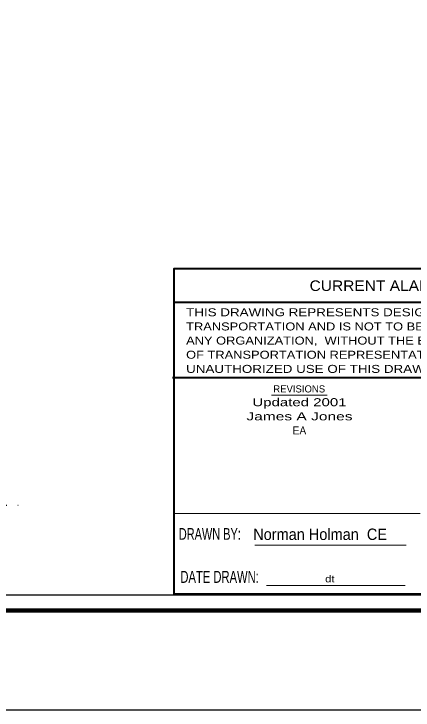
# Model space of a CAD drawing. Extents: x -402 to 1158, y -354 to 209.
# Drawn here: x 81.3 to 179.7, y -353.9 to -182.3 of the extents above; entities that cross this region are included whole.
import ezdxf
from ezdxf.enums import TextEntityAlignment as Align

# ---------------------------------------------------------------- set-up
doc = ezdxf.new("R2010")
doc.units = 0
doc.header["$LTSCALE"] = 1.8
doc.linetypes.add('LONG_DASHED', pattern=[7.5, 6, -1.5])
doc.layers.add('1', color=7, linetype='Continuous', lineweight=13)
doc.layers.add('3', color=7, linetype='Continuous', lineweight=13)

msp = doc.modelspace()

# ---------------------------------------------------------------- linework, layer by layer
at = {"layer": '1'}
for p, q in [((144.799, -276.319), (158.504, -276.319)), ((140.633, -313.287), (177.917, -313.287)), ((143.51, -323.161), (177.668, -323.161))]:
    msp.add_line(p, q, dxfattribs=at)
at = {"layer": '1', "linetype": 'LONG_DASHED', "lineweight": 25}
msp.add_line((-309.214, -303.223), (82.366, -303.413), dxfattribs=at)
at = {"layer": '1', "lineweight": 25}
for points in [[(324.356, 207.101), (324.356, -353.899), (-401.644, -353.899), (-401.644, 207.101)], [(297.532, 175.222), (-373.493, 175.222), (-373.493, -325.5), (297.532, -325.5)]]:
    msp.add_lwpolyline(points, close=True, dxfattribs=at)
at = {"layer": '1', "lineweight": 106}
msp.add_lwpolyline([(-380.552, -329.342), (301.942, -329.342), (301.942, 180.739), (-380.552, 180.739)], close=True, dxfattribs=at)
at = {"layer": '3', "lineweight": 40}
for p, q in [((298.277, -253.483), (120.69, -253.483)), ((298.277, -271.953), (120.373, -272.005))]:
    msp.add_line(p, q, dxfattribs=at)
at = {"layer": '3'}
msp.add_line((120.69, -305.414), (181.389, -305.414), dxfattribs=at)
at = {"layer": '3', "lineweight": 40}
msp.add_lwpolyline([(298.289, -245.149), (120.681, -245.149), (120.681, -325.227), (298.289, -325.227)], close=True, dxfattribs=at)

# ---------------------------------------------------------------- texts
at = {"layer": '1'}
for s, height, width, p in [('CURRENT ALABAMA DEPARTMENT OF TRANSPORTATION', 2.597, 1.1, (208.075, -250.604)), ('Updated 2001', 1.972, 1.4, (151.664, -279.007)), ('James A Jones', 1.972, 1.45, (151.664, -282.49)), ('EA', 1.972, 0.95, (151.664, -285.974)), ('Norman Holman  CE', 2.812, 0.95, (156.759, -311.977))]:
    msp.add_text(s, height=height, dxfattribs=dict(at, width=width)).set_placement(p, align=Align.CENTER)
for s, height, width, p in [('THIS DRAWING REPRESENTS DESIGNS PREPARED FOR USE BY THE ALABAMA DEPARTMENT OF', 1.972, 1.25, (123.748, -256.838)), ('TRANSPORTATION AND IS NOT TO BE COPIED,  REPRODUCED,  ALTERED,  OR USED BY ANYONE,  OR', 1.972, 1.2, (123.748, -260.334)), ('ANY ORGANIZATION,  WITHOUT THE EXPRESSED WRITTEN CONSENT OF THE ALABAMA DEPARTMENT', 1.972, 1.2, (123.748, -263.815)), ('OF TRANSPORTATION REPRESENTATIVE AUTHORIZED TO APPROVE THIS USE.   ANYONE MAKING', 1.972, 1.2, (123.748, -267.303)), ('UNAUTHORIZED USE OF THIS DRAWING MAY BE PROSECUTED TO THE FULLEST EXTENT OF THE LAW.', 1.972, 1.25, (123.748, -270.796)), ('DRAWN BY:', 2.88, 0.7, (121.952, -311.926)), ('DATE DRAWN:', 2.95, 0.7, (122.328, -322.539)), ('dt', 1.732, 1.2, (157.987, -322.409))]:
    msp.add_text(s, height=height, dxfattribs=dict(at, width=width)).set_placement(p)
at = {"layer": '3'}
msp.add_text('REVISIONS', height=1.754, dxfattribs=at).set_placement((151.609, -275.617), align=Align.CENTER)

doc.saveas('drawing.dxf')
